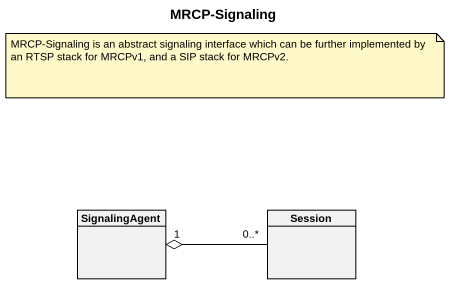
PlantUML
@startuml
title MRCP-Signaling
hide circle
hide empty members
class SignalingAgent
class Session
Session "0..*" -left-o "1" SignalingAgent
note as N1
  MRCP-Signaling is an abstract signaling interface which can be further implemented by an RTSP stack for MRCPv1, and a SIP stack for MRCPv2.
end note
@enduml
